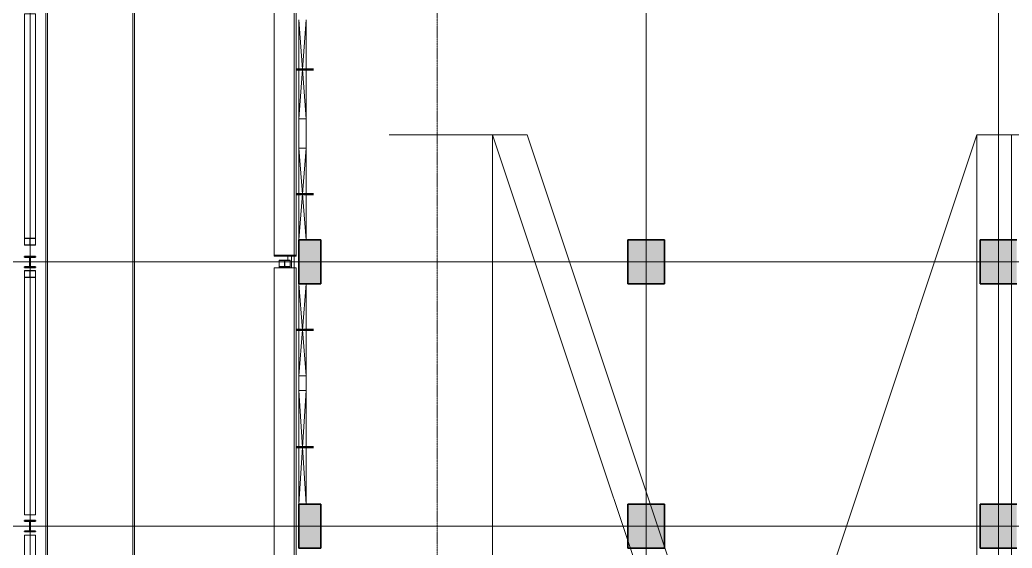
# Model space of a CAD drawing. Header units: millimetres. Extents: x -30000 to 430621, y -31706 to 192400.
# Drawn here: x 237321 to 264375, y 129000 to 143400 of the extents above; entities that cross this region are included whole.
import ezdxf

# ---------------------------------------------------------------- set-up
doc = ezdxf.new("R2010")
doc.units = ezdxf.units.MM
doc.linetypes.add('Dash', pattern=[6.35, 3.175, -3.175])
doc.linetypes.add('轴网线', pattern=[22.04, 18.38, -1.83, 0, -1.83])
doc.layers.get('0').update_dxf_attribs({"color": 8})
for name, color, linetype, lineweight in [('A-DETL', 8, 'Continuous', 18), ('A-DETL-GENF', 8, 'Continuous', 18), ('A-FLOR-HRAL', 8, 'Continuous', 5), ('A-GENM', 8, 'Continuous', 5), ('A-WALL', 8, 'Continuous', 5), ('A-WALL-PATT', 8, 'Continuous', 9), ('G-IMPT', 8, 'Continuous', 5), ('S-BEAM', 8, 'Continuous', 5), ('S-COLS', 8, 'Continuous', 5), ('S-GRID', 8, 'Continuous', 9)]:
    doc.layers.add(name, color=color, linetype=linetype, lineweight=lineweight)

# ---------------------------------------------------------------- blocks, each defined once
blk = doc.blocks.new('钢_梁_焊接H - H600X600X20X36-658875-LAY-4F-1_500-A')
at = {"layer": 'S-BEAM', "color": 8, "lineweight": 15, "true_color": 0x777777}
for p, q in [((244250, 143837), (244850, 143837)), ((244250, 136982), (244250, 143837)), ((244850, 136982), (244850, 143837)), ((244850, 136982), (244250, 136982)), ((244250, 136982), (244250, 136980)), ((244250, 136964), (244250, 136982)), ((244250, 136980), (244540, 136980)), ((244540, 136964), (244250, 136964)), ((244250, 136964), (244250, 136963)), ((244250, 136963), (244850, 136963)), ((244540, 136980), (244540, 136964)), ((244560, 136964), (244560, 136980)), ((244560, 136980), (244850, 136980)), ((244850, 136964), (244560, 136964)), ((244850, 136980), (244850, 136982)), ((244850, 136964), (244850, 136982)), ((244850, 136963), (244850, 136964))]:
    blk.add_line(p, q, dxfattribs=at)
blk = doc.blocks.new('钢_梁_焊接H - H600X600X20X36-658876-LAY-4F-1_500-A')
at = {"layer": 'S-BEAM', "color": 8, "lineweight": 15, "true_color": 0x777777}
for p, q in [((244250, 136637), (244850, 136637)), ((244250, 115382), (244250, 136637)), ((244850, 115382), (244850, 136637)), ((244850, 115382), (244250, 115382)), ((244250, 115382), (244250, 115381)), ((244250, 115365), (244250, 115382)), ((244250, 115381), (244540, 115381)), ((244540, 115365), (244250, 115365)), ((244250, 115365), (244250, 115364)), ((244250, 115364), (244850, 115364)), ((244540, 115381), (244540, 115365)), ((244560, 115365), (244560, 115381)), ((244560, 115381), (244850, 115381)), ((244850, 115365), (244560, 115365)), ((244850, 115381), (244850, 115382)), ((244850, 115365), (244850, 115382)), ((244850, 115364), (244850, 115365))]:
    blk.add_line(p, q, dxfattribs=at)
blk = doc.blocks.new('钢_柱_热轧H - HW300X300-659267-LAY-4F-1_500-A')
at = {"layer": 'S-COLS', "lineweight": 15, "true_color": 0xdddddd}
h = blk.add_hatch(color=254, dxfattribs=at)
h.paths.add_polyline_path([(5, -122), (5, 122), (-5, 122), (-5, -122)], flags=0)
h.paths.add_polyline_path([(9, -131), (5, -122), (-5, -131), (5, -131)], flags=0)
h.paths.add_polyline_path([(-8, -150), (150, -150), (150, -135), (-150, -135), (-145, -150)], flags=0)
h.paths.add_polyline_path([(5, 122), (5, 131), (-5, 129)], flags=0)
h.paths.add_polyline_path([(9, 131), (18, 135), (150, 135), (150, 150), (-150, 150), (-145, 135), (5, 132)], flags=0)
at = {"layer": 'S-COLS', "color": 8, "lineweight": 35, "true_color": 0x777777}
for p, q in [((-150, 150), (150, 150)), ((-150, 135), (-150, 150)), ((-18, 135), (-150, 135)), ((-5, -122), (-5, 122)), ((5, 122), (5, -122)), ((150, 135), (18, 135)), ((150, 150), (150, 135)), ((-150, -135), (-18, -135)), ((-150, -150), (-150, -135)), ((150, -150), (-150, -150)), ((18, -135), (150, -135)), ((150, -135), (150, -150))]:
    blk.add_line(p, q, dxfattribs=at)
for centre, start, end in [((-18, 122), 360, 90), ((18, 122), 90, 180), ((-18, -122), 270, 360), ((18, -122), 180, 270)]:
    blk.add_arc(centre, 13, start, end, dxfattribs=at)
blk = doc.blocks.new('钢_柱_热轧H - HW300X300-659268-LAY-4F-1_500-A')
at = {"layer": 'S-COLS', "lineweight": 15, "true_color": 0xdddddd}
h = blk.add_hatch(color=254, dxfattribs=at)
h.paths.add_polyline_path([(5, 122), (5, 131), (-5, 129), (0, 125)], flags=0)
h.paths.add_polyline_path([(5, -122), (0, 122), (-5, 122), (0, -122)], flags=0)
h.paths.add_polyline_path([(9, -131), (5, -122), (0, -131), (5, -131)], flags=0)
h.paths.add_polyline_path([(-150, -150), (150, -150), (150, -135), (-150, -135)], flags=0)
h.paths.add_polyline_path([(9, 131), (18, 135), (150, 135), (150, 150), (-150, 150), (-145, 135), (5, 132)], flags=0)
at = {"layer": 'S-COLS', "color": 8, "lineweight": 35, "true_color": 0x777777}
for p, q in [((-150, 150), (150, 150)), ((-150, 135), (-150, 150)), ((-18, 135), (-150, 135)), ((-5, -122), (-5, 122)), ((5, 122), (5, -122)), ((150, 135), (18, 135)), ((150, 150), (150, 135)), ((-150, -135), (-18, -135)), ((-150, -150), (-150, -135)), ((150, -150), (-150, -150)), ((18, -135), (150, -135)), ((150, -135), (150, -150))]:
    blk.add_line(p, q, dxfattribs=at)
for centre, start, end in [((-18, 122), 360, 90), ((18, 122), 90, 180), ((-18, -122), 270, 360), ((18, -122), 180, 270)]:
    blk.add_arc(centre, 13, start, end, dxfattribs=at)
blk = doc.blocks.new('钢_梁_焊接H - H300X300X10X15-658927-LAY-4F-1_500-A')
at = {"layer": 'S-BEAM', "color": 8, "lineweight": 15, "true_color": 0x777777}
for p, q in [((244690, 136852), (244390, 136852)), ((244390, 136852), (244390, 136843)), ((244390, 136843), (244535, 136843)), ((244390, 136843), (244390, 136674)), ((244535, 136674), (244390, 136674)), ((244390, 136674), (244390, 136665)), ((244390, 136665), (244690, 136665)), ((244390, 136665), (244390, 136637)), ((244535, 136843), (244535, 136674)), ((244545, 136674), (244545, 136843)), ((244545, 136843), (244690, 136843)), ((244690, 136674), (244545, 136674)), ((244690, 136843), (244690, 136852)), ((244690, 136843), (244690, 136674)), ((244690, 136665), (244690, 136674)), ((244690, 136665), (244690, 136637))]:
    blk.add_line(p, q, dxfattribs=at)
blk = doc.blocks.new('钢_梁_焊接H - H300X300X10X15-658892-LAY-4F-1_500-A')
at = {"layer": 'S-BEAM', "color": 8, "lineweight": 15, "true_color": 0x777777}
for p, q in [((14250, 143565), (14550, 143565)), ((14250, 137446), (14250, 143565)), ((14550, 137446), (14550, 143565)), ((14550, 137446), (14250, 137446)), ((14250, 137446), (14250, 137436)), ((14250, 137436), (14395, 137436)), ((14250, 137267), (14250, 137436)), ((14395, 137436), (14395, 137267)), ((14405, 137267), (14405, 137436)), ((14405, 137436), (14550, 137436)), ((14550, 137436), (14550, 137446)), ((14550, 137267), (14550, 137436)), ((14395, 137267), (14250, 137267)), ((14250, 137267), (14250, 137258)), ((14250, 137258), (14550, 137258)), ((14550, 137267), (14405, 137267)), ((14550, 137258), (14550, 137267))]:
    blk.add_line(p, q, dxfattribs=at)
blk = doc.blocks.new('钢_梁_焊接H - H300X300X10X15-658894-LAY-4F-1_500-A')
at = {"layer": 'S-BEAM', "color": 8, "lineweight": 15, "true_color": 0x777777}
for p, q in [((14550, 136567), (14250, 136567)), ((14250, 136567), (14250, 136558)), ((14250, 136558), (14395, 136558)), ((14250, 136558), (14250, 136389)), ((14395, 136389), (14250, 136389)), ((14250, 136389), (14250, 136379)), ((14250, 136379), (14550, 136379)), ((14250, 136379), (14250, 129906)), ((14395, 136558), (14395, 136389)), ((14405, 136389), (14405, 136558)), ((14405, 136558), (14550, 136558)), ((14550, 136389), (14405, 136389)), ((14550, 136558), (14550, 136567)), ((14550, 136558), (14550, 136389)), ((14550, 136379), (14550, 136389)), ((14550, 136379), (14550, 129906)), ((14550, 129906), (14250, 129906))]:
    blk.add_line(p, q, dxfattribs=at)
blk = doc.blocks.new('钢_梁_焊接H - H300X300X10X15-658895-LAY-4F-1_500-A')
at = {"layer": 'S-BEAM', "color": 8, "lineweight": 15, "true_color": 0x777777}
for p, q in [((14250, 129354), (14550, 129354)), ((14250, 122663), (14250, 129354)), ((14550, 122663), (14550, 129354)), ((14550, 122663), (14250, 122663)), ((14250, 122663), (14250, 122653)), ((14250, 122653), (14395, 122653)), ((14250, 122477), (14250, 122653)), ((14395, 122653), (14395, 122477)), ((14405, 122477), (14405, 122653)), ((14405, 122653), (14550, 122653)), ((14550, 122653), (14550, 122663)), ((14550, 122477), (14550, 122653)), ((14395, 122477), (14250, 122477)), ((14250, 122477), (14250, 122467)), ((14250, 122467), (14550, 122467)), ((14550, 122477), (14405, 122477)), ((14550, 122467), (14550, 122477))]:
    blk.add_line(p, q, dxfattribs=at)
blk = doc.blocks.new('X-ST-F3-04-C-002_HLP2_rvt-1-LAY-4F-1_500-A')
at = {"color": 8, "lineweight": 15, "true_color": 0x777777}
for name, p in [('钢_梁_焊接H - H600X600X20X36-658875-LAY-4F-1_500-A', (0, 0)), ('钢_梁_焊接H - H300X300X10X15-658892-LAY-4F-1_500-A', (223200, 0)), ('钢_柱_热轧H - HW300X300-659268-LAY-4F-1_500-A', (237595, 136800)), ('钢_梁_焊接H - H600X600X20X36-658876-LAY-4F-1_500-A', (0, 0)), ('钢_梁_焊接H - H300X300X10X15-658927-LAY-4F-1_500-A', (0, 0)), ('钢_梁_焊接H - H300X300X10X15-658894-LAY-4F-1_500-A', (223200, 0)), ('钢_柱_热轧H - HW300X300-659267-LAY-4F-1_500-A', (237595, 129600)), ('钢_梁_焊接H - H300X300X10X15-658895-LAY-4F-1_500-A', (223200, 0))]:
    blk.add_blockref(name, p, dxfattribs=at)
blk = doc.blocks.new('X-ST-F3-04-C-001_HLP2_rvt-1-LAY-4F-1_500-A')
at = {"layer": 'S-COLS', "true_color": 0xc0c0c0}
for points in [[(245075, 136200), (245525, 136200), (245525, 137400), (244925, 137400), (244925, 136200), (245003, 136200)], [(254900, 136200), (254900, 137400), (253900, 137400), (253900, 136200)], [(264500, 136200), (264500, 137400), (263500, 137400), (263500, 136200)], [(244925, 129000), (245525, 129000), (245525, 130200), (244925, 130200)], [(254900, 129000), (254900, 130200), (253900, 130200), (253900, 129000)], [(263500, 129000), (264500, 129000), (264500, 130200), (263500, 130200)]]:
    blk.add_hatch(color=9, dxfattribs=at).paths.add_polyline_path(points, flags=0)
at = {"layer": 'S-COLS', "color": 7, "lineweight": 35}
for p, q in [((245525, 137400), (244925, 137400)), ((244925, 137400), (244925, 136200)), ((245525, 136200), (245525, 137400)), ((254900, 137400), (253900, 137400)), ((253900, 137400), (253900, 136200)), ((254900, 136200), (254900, 137400)), ((264500, 137400), (263500, 137400)), ((263500, 137400), (263500, 136200)), ((244925, 136200), (245525, 136200)), ((253900, 136200), (254900, 136200)), ((263500, 136200), (264500, 136200)), ((245525, 130200), (244925, 130200)), ((244925, 130200), (244925, 129000)), ((245525, 129000), (245525, 130200)), ((254900, 130200), (253900, 130200)), ((253900, 130200), (253900, 129000)), ((254900, 129000), (254900, 130200)), ((264500, 130200), (263500, 130200)), ((263500, 130200), (263500, 129000)), ((244925, 129000), (245525, 129000)), ((253900, 129000), (254900, 129000)), ((263500, 129000), (264500, 129000))]:
    blk.add_line(p, q, dxfattribs=at)
blk = doc.blocks.new('顶部扶栏类型 - 顶部扶栏_内部_-3241377-LAY-4F-1_500-A')
at = {"layer": 'A-FLOR-HRAL'}
for p, q in [((238025, 115375), (238025, 151175)), ((238075, 151225), (238075, 115375))]:
    blk.add_line(p, q, dxfattribs=at)
blk = doc.blocks.new('顶部扶栏类型 - 顶部扶栏_内部_-V435-LAY-4F-1_500-A')
at = {"layer": 'A-FLOR-HRAL'}
for p, q in [((238025, 115375), (238025, 151175)), ((238075, 115375), (238075, 151225))]:
    blk.add_line(p, q, dxfattribs=at)
blk = doc.blocks.new('顶部扶栏类型 - 顶部扶栏_内部_-3241665-LAY-4F-1_500-A')
at = {"layer": 'A-FLOR-HRAL'}
for p, q in [((240400, 117550), (240400, 153600)), ((240450, 153600), (240450, 117600))]:
    blk.add_line(p, q, dxfattribs=at)
blk = doc.blocks.new('顶部扶栏类型 - 顶部扶栏_内部_-V448-LAY-4F-1_500-A')
at = {"layer": 'A-FLOR-HRAL'}
for p, q in [((240400, 117550), (240400, 153600)), ((240450, 117600), (240450, 153600))]:
    blk.add_line(p, q, dxfattribs=at)
blk = doc.blocks.new('矩形墙洞-D - F01-V462-LAY-4F-1_500-A')
at = {"layer": 'A-GENM'}
for p, q in [((-1425, 100), (1675, 100)), ((1675, -100), (-1425, 100)), ((-1425, -100), (1675, 100)), ((1675, 100), (1675, -100)), ((1675, -100), (-1425, -100))]:
    blk.add_line(p, q, dxfattribs=at)
at = {"layer": 'A-GENM', "color": 7, "lineweight": 50}
blk.add_line((125, 175.000104), (125, -300), dxfattribs=at)
blk = doc.blocks.new('矩形墙洞-D - F01-4913046-LAY-4F-1_500-A')
at = {"layer": 'A-GENM', "color": 7, "lineweight": 50}
blk.add_line((125, -175.000104), (125, 300), dxfattribs=at)
at = {"layer": 'A-GENM'}
for p, q in [((1375, 100), (-1125, 100)), ((1375, 100), (-1125, -100)), ((-1125, 100), (1375, -100)), ((1375, -100), (1375, 100)), ((-1125, -100), (1375, -100))]:
    blk.add_line(p, q, dxfattribs=at)
blk = doc.blocks.new('矩形墙洞-D - F01-4913045-LAY-4F-1_500-A')
at = {"layer": 'A-GENM'}
for p, q in [((-1125, 100), (1375, 100)), ((1375, -100), (-1125, 100)), ((-1125, -100), (1375, 100)), ((1375, 100), (1375, -100)), ((1375, -100), (-1125, -100))]:
    blk.add_line(p, q, dxfattribs=at)
at = {"layer": 'A-GENM', "color": 7, "lineweight": 50}
blk.add_line((125, 175.000104), (125, -300), dxfattribs=at)
blk = doc.blocks.new('矩形墙洞-D - F01-4913044-LAY-4F-1_500-A')
at = {"layer": 'A-GENM', "color": 7, "lineweight": 50}
blk.add_line((125, -175.000104), (125, 300), dxfattribs=at)
at = {"layer": 'A-GENM'}
for p, q in [((1475, 100), (-1225, 100)), ((1475, 100), (-1225, -100)), ((-1225, 100), (1475, -100)), ((1475, -100), (1475, 100)), ((-1225, -100), (1475, -100))]:
    blk.add_line(p, q, dxfattribs=at)
blk = doc.blocks.new('分区-小比例 - 分区-小比例_dwg-3125162-LAY-4F-1_500-A')
at = {"layer": 'G-IMPT', "color": 9, "true_color": 0xbababa}
for p, q in [((268414, 168182), (272194, 168182)), ((269359, 148382), (269359, 168182))]:
    blk.add_line(p, q, dxfattribs=at)
at = {"layer": 'G-IMPT', "color": 9, "true_color": 0xbababa, "flags": 128}
for points in [[(252394, 168182), (256159, 168182), (261814, 151202)], [(255214, 148382), (255214, 168182), (261814, 148382), (268414, 168182), (268414, 148382)]]:
    blk.add_lwpolyline(points, dxfattribs=at)
blk = doc.blocks.new('分区-小比例 - A-1058767-LAY-4F-1_500-A')
blk.add_blockref('分区-小比例 - 分区-小比例_dwg-3125162-LAY-4F-1_500-A', (5054, 3407))

msp = doc.modelspace()

# ---------------------------------------------------------------- hatches: boundary and pattern name
at = {"layer": 'A-WALL-PATT', "lineweight": 5}
h = msp.add_hatch(dxfattribs=at)
h.set_pattern_fill('FP_13', color=256, style=0, pattern_type=2)
h.set_pattern_definition([(45, (-4e-09, 0), (-1060.66, 1060.66), []), (135, (-4e-09, 0), (-1060.66, -1060.66), [])])
h.paths.add_polyline_path([(244725, 450), (244723.3, 1212.9), (244625, 1212.9), (244625, 450)], flags=0)
h.paths.add_polyline_path([(244699.7, 4679.9), (244725, 4679.9), (244719.6, 5013.7), (244690.1, 5013.7), (244690.9, 4679.9), (244699.3, 4679.9)], flags=0)
h.paths.add_polyline_path([(244685.7, 6887.1), (244725, 6887.1), (244725, 7000.5), (244685.5, 7000.5)], flags=0)
h.paths.add_polyline_path([(244625, 7033), (244659, 7033.2), (244659, 7389.6), (244625, 7389.6), (244625, 7033.2)], flags=0)
h.paths.add_polyline_path([(244699.3, 7400.5), (244725, 7400.5), (244725, 7512.5), (244685.2, 7512.5), (244690, 7400.5)], flags=0)
h.paths.add_polyline_path([(244695, 14236.7), (244725, 14236.7), (244725, 14562.6), (244625, 14562.6), (244625, 14236.7), (244695, 14236.7)], flags=0)
h.paths.add_polyline_path([(244700.2, 21436.7), (244725, 21436.7), (244725, 21762.9), (244685.1, 21762.9), (244690.1, 21436.7)], flags=0)
h.paths.add_polyline_path([(244725, 43036.3), (244725, 43363.1), (244625, 43363.1), (244625, 43036.3), (244674.7, 43036.3)], flags=0)
h.paths.add_polyline_path([(244725, 50087.2), (244725, 50729.7), (244690.2, 50729.7), (244695.2, 50087.2), (244700.4, 50087.2)], flags=0)
h.paths.add_polyline_path([(244725, 54342.3), (244725, 104057.7), (244692.7, 104057.7), (244693.1, 103566.4), (244625, 103566.3), (244625, 98230.1), (244693.2, 98230.1), (244692.8, 89595.6), (244693.2, 88969.9), (244625, 88969.9), (244626.3, 83967.9), (244693.3, 83967.8), (244690, 74432.1), (244625, 74432.1), (244625, 69430.1), (244693.2, 69430.1), (244692.6, 60995.8), (244693.2, 60169.9), (244625, 60169.9), (244625, 54833.7), (244693.1, 54833.6), (244695.2, 54342.3)], flags=0)
h.paths.add_polyline_path([(244725, 107670.2), (244725, 108313.3), (244690.4, 108313.3), (244695.3, 107670.2), (244699.8, 107670.2)], flags=0)
h.paths.add_polyline_path([(244625, 115037.4), (244725, 115037.4), (244725, 115363.7), (244625, 115363.7), (244625, 115131.1)], flags=0)
h.paths.add_polyline_path([(244725, 136637.1), (244725, 136963.3), (244625, 136963.3), (244625, 136852.1), (244690, 136852.1), (244695.8, 136637.1)], flags=0)
h.paths.add_polyline_path([(244694.3, 143837.4), (244725, 143837.4), (244725, 144163.3), (244625, 144163.3), (244625, 143837.4), (244694.3, 143837.4)], flags=0)
h.paths.add_polyline_path([(244685, 151512.9), (244625, 151512.9), (244625, 151187.6), (244685, 151187.6)], flags=0)
h.paths.add_polyline_path([(244725, 150887.5), (244725, 151512.9), (244685, 151512.9), (244690.1, 150887.5), (244715.3, 150887.5)], flags=0)
h.paths.add_polyline_path([(244724, 157187.1), (244725, 157187.1), (244725, 157950), (244625, 157950), (244625, 157187.1), (244723.3, 157187.1)], flags=0)

# ---------------------------------------------------------------- linework, layer by layer
at = {"layer": 'A-DETL', "linetype": 'Dash', "lineweight": 5}
msp.add_line((248700, 151100), (248700, 7300), dxfattribs=at)
at = {"layer": 'A-WALL'}
for p, q in [((244925, 140700), (244925, 143400)), ((245125, 143400), (245125, 140700)), ((244625, 136964.4), (244625, 136852.1)), ((244725, 136637.1), (244725, 136964.4)), ((244925, 130200), (244925, 133300)), ((245125, 133300), (245125, 130200))]:
    msp.add_line(p, q, dxfattribs=at)
at = {"layer": 'A-WALL', "lineweight": 9}
for p, q in [((245125, 140700), (244925, 140700)), ((244925, 140700), (244925, 137400)), ((245125, 137400), (245125, 140700)), ((244925, 136200), (244925, 133300)), ((245125, 133300), (245125, 136200)), ((244925, 133300), (245125, 133300))]:
    msp.add_line(p, q, dxfattribs=at)
at = {"layer": 'S-GRID', "linetype": '轴网线'}
for p, q in [((237600, -17706.2), (237600, 174400)), ((244800, -17706.2), (244800, 174400)), ((254400, -17706.2), (254400, 174400)), ((264000, -17706.2), (264000, 174400)), ((-16000, 136800), (308800, 136800)), ((-16000, 129600), (308800, 129600))]:
    msp.add_line(p, q, dxfattribs=at)

# ---------------------------------------------------------------- block references
at = {"lineweight": 5}
for name in ['X-ST-F3-04-C-001_HLP2_rvt-1-LAY-4F-1_500-A', 'X-ST-F3-04-C-002_HLP2_rvt-1-LAY-4F-1_500-A']:
    msp.add_blockref(name, (0, 0), dxfattribs=at)
at = {"layer": 'A-DETL-GENF', "lineweight": 5}
msp.add_blockref('分区-小比例 - A-1058767-LAY-4F-1_500-A', (-10056.6, -31326.9), dxfattribs=at)
at = {"layer": 'A-FLOR-HRAL'}
for name in ['顶部扶栏类型 - 顶部扶栏_内部_-3241665-LAY-4F-1_500-A', '顶部扶栏类型 - 顶部扶栏_内部_-V448-LAY-4F-1_500-A', '顶部扶栏类型 - 顶部扶栏_内部_-3241377-LAY-4F-1_500-A', '顶部扶栏类型 - 顶部扶栏_内部_-V435-LAY-4F-1_500-A']:
    msp.add_blockref(name, (0, 0), dxfattribs=at)
at = {"layer": 'A-GENM'}
for name, p, rotation in [('矩形墙洞-D - F01-4913044-LAY-4F-1_500-A', (245025, 142175), 270), ('矩形墙洞-D - F01-4913045-LAY-4F-1_500-A', (245025, 138525), 89.9999999999998), ('矩形墙洞-D - F01-4913046-LAY-4F-1_500-A', (245025, 135075), 270), ('矩形墙洞-D - F01-V462-LAY-4F-1_500-A', (245025, 131625), 90)]:
    msp.add_blockref(name, p, dxfattribs=dict(at, rotation=rotation))

doc.saveas('drawing.dxf')
